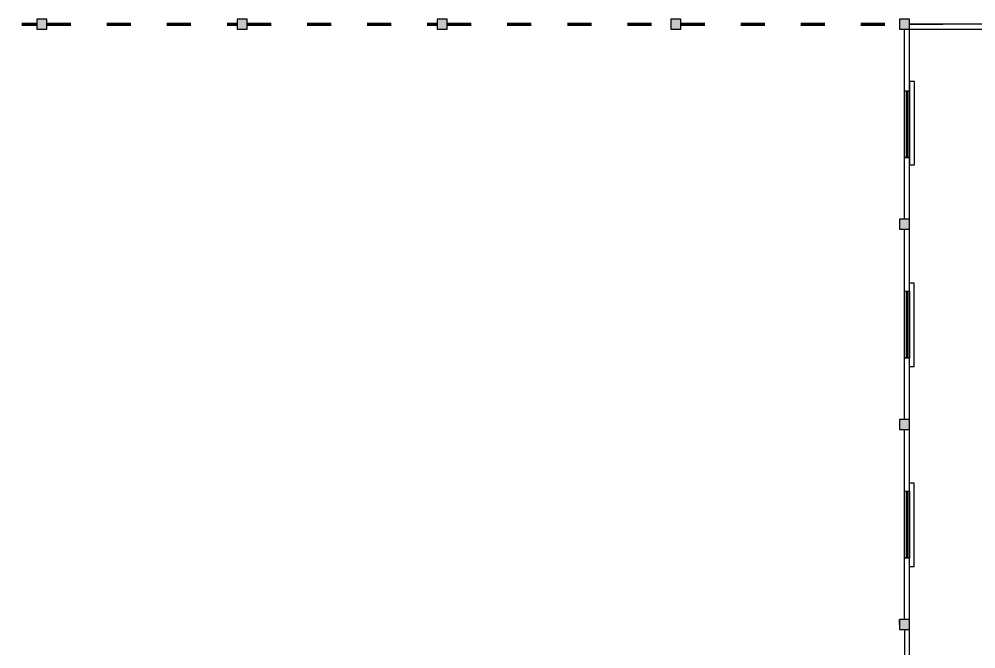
# Model space of a CAD drawing. Header units: millimetres. Extents: x 3339 to 2017737, y 4955 to 2748989.
# Drawn here: x 1320353 to 1349027, y 1667423 to 1686299 of the extents above; entities that cross this region are included whole.
import ezdxf

# ---------------------------------------------------------------- set-up
doc = ezdxf.new("R2010")
doc.units = ezdxf.units.MM
doc.header["$LTSCALE"] = 30
doc.linetypes.add('ACAD_ISO03W100', pattern=[30, 12, -18])

msp = doc.modelspace()

# ---------------------------------------------------------------- hatches: boundary and pattern name
at = {"true_color": 0xf8d731}
h = msp.add_hatch(color=40, dxfattribs=at)
h.dxf.hatch_style = 1
h.paths.add_polyline_path([(1393034.084, 1663448.947), (1392884.084, 1663448.947), (1392734.084, 1663448.947), (1392734.084, 1663298.947), (1392734.084, 1663148.947), (1393034.084, 1663148.947)])
h.paths.add_polyline_path([(1387184.084, 1663448.947), (1387034.084, 1663448.947), (1386884.084, 1663448.947), (1386884.084, 1663298.947), (1386884.084, 1663148.947), (1387184.084, 1663148.947)])
h.paths.add_polyline_path([(1384184.084, 1663448.947), (1384034.084, 1663448.947), (1383884.084, 1663448.947), (1383884.084, 1663298.947), (1383884.084, 1663148.947), (1384184.084, 1663148.947)])
h.paths.add_polyline_path([(1378184.084, 1663448.947), (1378034.084, 1663448.947), (1377884.084, 1663448.947), (1377884.084, 1663298.947), (1377884.084, 1663148.947), (1378184.084, 1663148.947)])
h.paths.add_polyline_path([(1372184.084, 1663448.947), (1372034.084, 1663448.947), (1371884.084, 1663448.947), (1371884.084, 1663298.947), (1371884.084, 1663148.947), (1372184.084, 1663148.947)])
h.paths.add_polyline_path([(1366184.084, 1663448.947), (1366034.084, 1663448.947), (1365884.084, 1663448.947), (1365884.084, 1663298.947), (1365884.084, 1663148.947), (1366184.084, 1663148.947)])
h.paths.add_polyline_path([(1360184.084, 1663448.947), (1360034.084, 1663448.947), (1359884.084, 1663448.947), (1359884.084, 1663298.947), (1359884.084, 1663148.947), (1360184.084, 1663148.947)])
h.paths.add_polyline_path([(1357184.084, 1663448.947), (1357034.084, 1663448.947), (1356884.084, 1663448.947), (1356884.084, 1663298.947), (1356884.084, 1663148.947), (1357184.084, 1663148.947)])
h.paths.add_polyline_path([(1351334.084, 1663448.947), (1351184.084, 1663448.947), (1351034.084, 1663448.947), (1351034.084, 1663148.947), (1351334.084, 1663148.947)])
h.paths.add_polyline_path([(1351334.084, 1666298.947), (1351184.084, 1666298.947), (1351034.084, 1666298.947), (1351034.084, 1665998.947), (1351334.084, 1665998.947)])
h.paths.add_polyline_path([(1351334.084, 1672298.947), (1351184.084, 1672298.947), (1351034.084, 1672298.947), (1351034.084, 1672148.947), (1351034.084, 1671998.947), (1351334.084, 1671998.947)])
h.paths.add_polyline_path([(1351334.084, 1678298.947), (1351184.084, 1678298.947), (1351034.084, 1678298.947), (1351034.084, 1677998.947), (1351334.084, 1677998.947)])
h.paths.add_polyline_path([(1347034.084, 1674298.947), (1346888.192, 1674298.947), (1346738.192, 1674298.947), (1346738.192, 1674148.947), (1346738.192, 1673998.947), (1347034.084, 1673998.947)])
h.paths.add_polyline_path([(1347034.084, 1668148.947), (1347034.084, 1668299.806), (1346738.192, 1668299.806), (1346738.192, 1668149.806), (1346738.192, 1667999.806), (1347034.084, 1667999.806)])
h.paths.add_polyline_path([(1347034.084, 1663448.947), (1346734.084, 1663448.947), (1346734.084, 1663148.947), (1347034.084, 1663148.947)])
h.paths.add_polyline_path([(1393034.084, 1666298.947), (1392884.084, 1666298.947), (1392734.084, 1666298.947), (1392734.084, 1666148.947), (1392734.084, 1665998.947), (1393034.084, 1665998.947)])
h.paths.add_polyline_path([(1393034.084, 1672298.947), (1392884.084, 1672298.947), (1392734.084, 1672298.947), (1392734.084, 1672148.947), (1392734.084, 1671998.947), (1393034.084, 1671998.947)])
h.paths.add_polyline_path([(1393034.084, 1678298.947), (1392884.084, 1678298.947), (1392734.084, 1678298.947), (1392734.084, 1678148.947), (1392734.084, 1677998.947), (1393034.084, 1677998.947)])
h.paths.add_polyline_path([(1340184.084, 1663448.947), (1339884.084, 1663448.947), (1339884.084, 1663148.947), (1340034.084, 1663148.947), (1340184.084, 1663148.947)])
h.paths.add_polyline_path([(1333184.084, 1663448.947), (1332884.084, 1663448.947), (1332884.084, 1663148.947), (1333034.084, 1663148.947), (1333184.084, 1663148.947)])
h.paths.add_polyline_path([(1327184.084, 1663448.947), (1326884.084, 1663448.947), (1326884.084, 1663148.947), (1327034.084, 1663148.947), (1327184.084, 1663148.947)])
h.paths.add_polyline_path([(1321184.084, 1663448.947), (1320884.084, 1663448.947), (1320884.084, 1663148.947), (1321034.084, 1663148.947), (1321184.084, 1663148.947)])
h.paths.add_polyline_path([(1351334.084, 1684298.947), (1351184.084, 1684298.947), (1351034.084, 1684298.947), (1351034.084, 1684148.947), (1351034.084, 1683998.947), (1351334.084, 1683998.947)])
h.paths.add_polyline_path([(1347034.084, 1680298.947), (1346888.192, 1680298.947), (1346738.192, 1680298.947), (1346738.192, 1680148.947), (1346738.192, 1679998.947), (1347034.084, 1679998.947)])
h.paths.add_polyline_path([(1347034.084, 1686298.947), (1346888.192, 1686298.947), (1346738.192, 1686298.947), (1346738.192, 1686148.947), (1346738.192, 1685998.947), (1347034.084, 1685998.947)])
h.paths.add_polyline_path([(1303334.084, 1663448.947), (1303034.084, 1663448.947), (1303034.084, 1663148.947), (1303334.084, 1663148.947)])
h.paths.add_polyline_path([(1309184.084, 1663448.947), (1308884.084, 1663448.947), (1308884.084, 1663148.947), (1309034.084, 1663148.947), (1309184.084, 1663148.947)])
h.paths.add_polyline_path([(1315184.084, 1663448.947), (1314884.084, 1663448.947), (1314884.084, 1663148.947), (1315034.084, 1663148.947), (1315184.084, 1663148.947)])
at = {"ltscale": 2, "true_color": 0xf8d731}
h = msp.add_hatch(dxfattribs=at)
h.set_pattern_fill('ANGLE', color=40)
h.set_pattern_definition([(0, (706679.603, 1616602.153), (0, 6.985), [5.08, -1.905]), (90, (706679.603, 1616602.153), (-6.985, 4e-16), [5.08, -1.905])])
h.paths.add_polyline_path([(1320884.084, 1686149.185), (1320884.084, 1685999.185), (1321184.084, 1685999.185), (1321184.084, 1686299.185), (1321034.084, 1686299.185), (1320884.084, 1686299.185)])
h.paths.add_polyline_path([(1327184.084, 1686299.13), (1327034.084, 1686299.13), (1326884.084, 1686299.13), (1326884.084, 1686149.13), (1326884.084, 1685999.13), (1327184.084, 1685999.13)])
h.paths.add_polyline_path([(1333034.084, 1686299.074), (1332884.084, 1686299.074), (1332884.084, 1686149.074), (1332884.084, 1685999.074), (1333184.084, 1685999.074), (1333184.084, 1686299.074)])
h.paths.add_polyline_path([(1339884.084, 1685999.009), (1340184.084, 1685999.009), (1340184.084, 1686299.009), (1340034.084, 1686299.009), (1339884.084, 1686299.009), (1339884.084, 1686149.009)])

# ---------------------------------------------------------------- linework, layer by layer
at = {"linetype": 'ACAD_ISO03W100', "lineweight": 200, "ltscale": 2}
for p, q in [((1315034.084, 1686149.241), (1320884.084, 1686149.187)), ((1321184.084, 1686149.184), (1326884.084, 1686149.131)), ((1327184.084, 1686149.128), (1332884.084, 1686149.075)), ((1333184.084, 1686149.073), (1339884.084, 1686149.01)), ((1340184.084, 1686149.008), (1346738.192, 1686148.947))]:
    msp.add_line(p, q, dxfattribs=at)
for p, q in [((1320884.084, 1686299.185), (1320884.084, 1685999.185)), ((1321184.084, 1686299.185), (1320884.084, 1686299.185)), ((1320884.084, 1686299.185), (1320884.084, 1686149.185)), ((1321184.084, 1686299.185), (1321034.084, 1686299.185)), ((1321184.084, 1685999.185), (1321184.084, 1686299.185)), ((1321184.084, 1686149.185), (1321184.084, 1686299.185)), ((1326884.084, 1686299.13), (1326884.084, 1685999.13)), ((1327184.084, 1686299.13), (1326884.084, 1686299.13)), ((1326884.084, 1686299.13), (1326884.084, 1686149.13)), ((1327184.084, 1686299.13), (1327034.084, 1686299.13)), ((1327184.084, 1685999.13), (1327184.084, 1686299.13)), ((1327184.084, 1686149.13), (1327184.084, 1686299.13)), ((1332884.084, 1686299.074), (1332884.084, 1685999.074)), ((1333184.084, 1686299.074), (1332884.084, 1686299.074)), ((1332884.084, 1686299.074), (1332884.084, 1686149.074)), ((1333184.084, 1686299.074), (1333034.084, 1686299.074)), ((1333184.084, 1685999.074), (1333184.084, 1686299.074)), ((1333184.084, 1686149.074), (1333184.084, 1686299.074)), ((1339884.084, 1686299.009), (1339884.084, 1685999.009)), ((1340184.084, 1686299.009), (1339884.084, 1686299.009)), ((1339884.084, 1686299.009), (1339884.084, 1686149.009)), ((1340184.084, 1686299.009), (1340034.084, 1686299.009)), ((1340184.084, 1685999.009), (1340184.084, 1686299.009)), ((1340184.084, 1686149.009), (1340184.084, 1686299.009)), ((1346738.192, 1686298.947), (1346738.192, 1685998.947)), ((1347034.084, 1686298.947), (1346738.192, 1686298.947)), ((1346738.192, 1686298.947), (1346738.192, 1686148.947)), ((1347034.084, 1686298.947), (1346888.192, 1686298.947)), ((1347034.084, 1668148.947), (1347034.084, 1686298.947)), ((1348038.192, 1686148.947), (1347034.084, 1686148.947)), ((1347034.084, 1686148.947), (1347038.192, 1686148.947)), ((1351184.084, 1686148.947), (1347034.084, 1686148.947)), ((1347038.192, 1686148.947), (1348038.192, 1686148.947)), ((1320884.084, 1685999.185), (1321184.084, 1685999.185)), ((1326884.084, 1685999.13), (1327184.084, 1685999.13)), ((1332884.084, 1685999.074), (1333184.084, 1685999.074)), ((1339884.084, 1685999.009), (1340184.084, 1685999.009)), ((1346738.192, 1685998.947), (1351034.084, 1685998.947)), ((1346888.192, 1680298.947), (1346888.192, 1685998.947)), ((1347042.521, 1684428.876), (1347042.521, 1681928.876)), ((1347192.521, 1684428.876), (1347042.521, 1684428.876)), ((1347042.521, 1684428.876), (1347042.521, 1684428.876)), ((1347192.521, 1681928.876), (1347192.521, 1684428.876)), ((1346888.192, 1680298.947), (1346888.192, 1682148.947)), ((1346888.192, 1682148.947), (1347038.192, 1682148.947)), ((1347042.521, 1681928.876), (1347192.521, 1681928.876)), ((1346738.192, 1680298.947), (1346738.192, 1679998.947)), ((1347034.084, 1680298.947), (1346738.192, 1680298.947)), ((1346738.192, 1680298.947), (1346738.192, 1680148.947)), ((1347034.084, 1680298.947), (1346888.192, 1680298.947)), ((1347034.084, 1680148.947), (1347038.192, 1680148.947)), ((1347034.084, 1680148.947), (1347038.192, 1680148.947)), ((1346738.192, 1679998.947), (1347034.084, 1679998.947)), ((1346888.192, 1674298.947), (1346888.192, 1679998.947)), ((1347032.521, 1678388.876), (1347032.521, 1675888.876)), ((1347182.521, 1678388.876), (1347032.521, 1678388.876)), ((1347032.521, 1678388.876), (1347032.521, 1678388.876)), ((1347182.521, 1675888.876), (1347182.521, 1678388.876)), ((1346888.192, 1674298.947), (1346888.192, 1676148.947)), ((1346888.192, 1676148.947), (1347038.192, 1676148.947)), ((1347032.521, 1675888.876), (1347182.521, 1675888.876)), ((1346738.192, 1674298.947), (1346738.192, 1673998.947)), ((1347034.084, 1674298.947), (1346738.192, 1674298.947)), ((1346738.192, 1674298.947), (1346738.192, 1674148.947)), ((1347034.084, 1674298.947), (1346888.192, 1674298.947)), ((1346738.192, 1673998.947), (1347034.084, 1673998.947)), ((1346888.192, 1668299.806), (1346888.192, 1673998.947)), ((1347032.521, 1672388.876), (1347032.521, 1669888.876)), ((1347182.521, 1672388.876), (1347032.521, 1672388.876)), ((1347032.521, 1672388.876), (1347032.521, 1672388.876)), ((1347182.521, 1669888.876), (1347182.521, 1672388.876)), ((1346888.192, 1668299.806), (1346888.192, 1670149.806)), ((1346888.192, 1670149.806), (1347038.192, 1670149.806)), ((1347032.521, 1669888.876), (1347182.521, 1669888.876)), ((1346738.192, 1668299.806), (1346738.192, 1668149.806)), ((1346738.192, 1668149.806), (1346738.192, 1668299.806)), ((1347034.084, 1668299.806), (1346738.192, 1668299.806)), ((1346738.192, 1668149.806), (1346738.192, 1667999.806)), ((1346738.192, 1667999.806), (1347034.084, 1667999.806)), ((1346888.192, 1667999.806), (1346888.192, 1663448.947)), ((1347034.084, 1663148.947), (1347034.084, 1668148.947))]:
    msp.add_line(p, q)
at = {"color": 9, "true_color": 0xafd9aa}
for p, q in [((1346888.192, 1684148.947), (1347038.192, 1684148.947)), ((1346888.192, 1682148.947), (1346888.192, 1684148.947)), ((1346888.192, 1684148.947), (1346938.192, 1684148.947)), ((1346938.192, 1684148.947), (1346938.192, 1682148.947)), ((1346988.192, 1682148.947), (1346988.192, 1684148.947)), ((1347038.192, 1684148.947), (1347038.192, 1683148.947)), ((1347038.192, 1683148.947), (1347038.192, 1682148.947)), ((1347038.192, 1682148.947), (1346888.192, 1682148.947)), ((1346938.192, 1682148.947), (1346988.192, 1682148.947)), ((1346888.192, 1678148.947), (1347038.192, 1678148.947)), ((1346888.192, 1676148.947), (1346888.192, 1678148.947)), ((1346888.192, 1678148.947), (1346938.192, 1678148.947)), ((1346938.192, 1678148.947), (1346938.192, 1676148.947)), ((1346988.192, 1676148.947), (1346988.192, 1678148.947)), ((1347038.192, 1678148.947), (1347038.192, 1677148.947)), ((1347038.192, 1677148.947), (1347038.192, 1676148.947)), ((1347038.192, 1676148.947), (1346888.192, 1676148.947)), ((1346938.192, 1676148.947), (1346988.192, 1676148.947)), ((1346888.192, 1672149.806), (1347038.192, 1672149.806)), ((1346888.192, 1670149.806), (1346888.192, 1672149.806)), ((1346888.192, 1672149.806), (1346938.192, 1672149.806)), ((1346938.192, 1672149.806), (1346938.192, 1670149.806)), ((1346988.192, 1670149.806), (1346988.192, 1672149.806)), ((1347038.192, 1672149.806), (1347038.192, 1671149.806)), ((1347038.192, 1671149.806), (1347038.192, 1670149.806)), ((1347038.192, 1670149.806), (1346888.192, 1670149.806)), ((1346938.192, 1670149.806), (1346988.192, 1670149.806))]:
    msp.add_line(p, q, dxfattribs=at)

doc.saveas('drawing.dxf')
